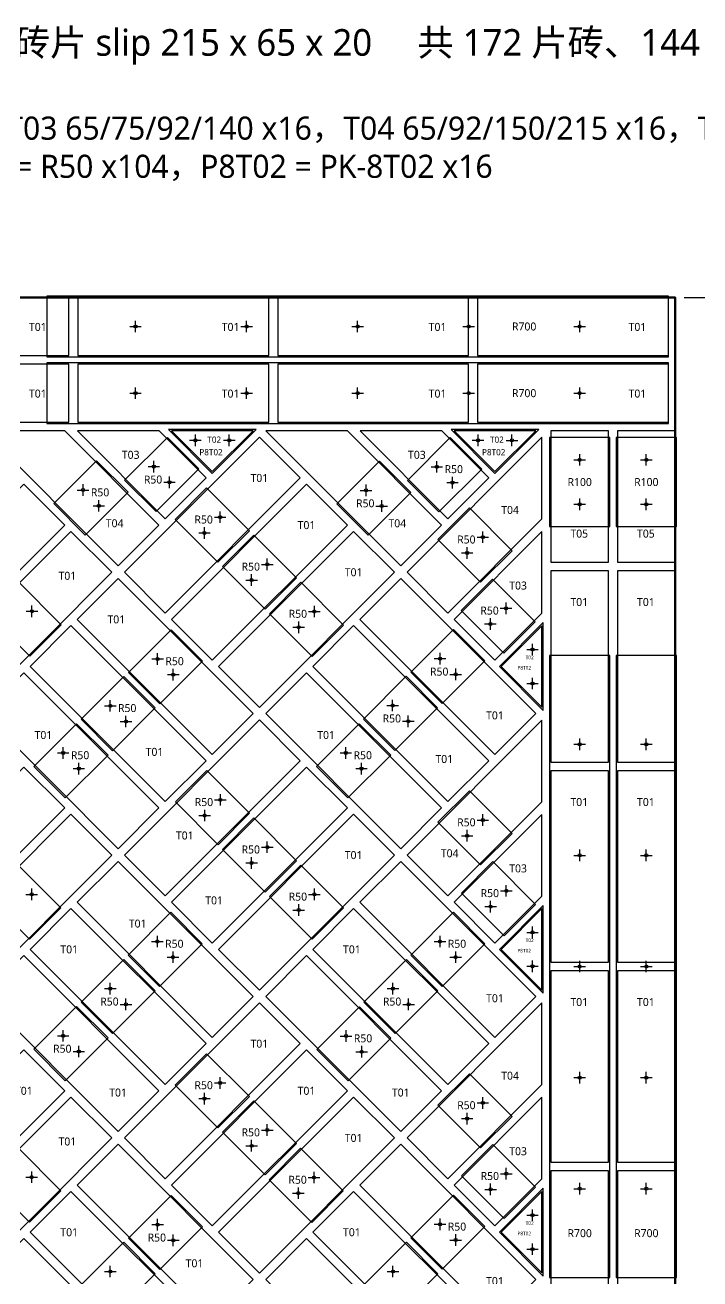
# Model space of a CAD drawing. Header units: millimetres. Extents: x -190 to 7814, y -8952 to 208.
# Drawn here: x 3413 to 4173, y -8161 to -6750 of the extents above; entities that cross this region are included whole.
import ezdxf
from ezdxf.enums import TextEntityAlignment as Align

# ---------------------------------------------------------------- set-up
doc = ezdxf.new("R2010")
doc.units = ezdxf.units.MM
for name, color, linetype in [('BOARD', 7, 'Continuous'), ('DIM', 8, 'Continuous'), ('P8_CLIP', 5, 'Continuous'), ('P8_HOLE', 1, 'Continuous'), ('P8_SLIP', 7, 'Continuous'), ('P8_TXT_B', 7, 'Continuous'), ('P8_TXT_C', 5, 'Continuous'), ('TITLE', 7, 'Continuous')]:
    doc.layers.add(name, color=color, linetype=linetype)
doc.styles.add('CN', font='msyh.ttc')
doc.dimstyles.new('MM', dxfattribs={"dimtxt": 34, "dimasz": 20, "dimexe": 12, "dimexo": 10, "dimgap": 8, "dimtad": 1, "dimdec": 1, "dimdsep": 46, "dimtxsty": 'CN', "dimcen": 2.5, "dimazin": 3, "dimtfac": 1, "dimtmove": 0, "dimatfit": 3})

msp = doc.modelspace()

# ---------------------------------------------------------------- linework, layer by layer
at = {"layer": 'BOARD', "lineweight": 50}
msp.add_lwpolyline([(2572.5, -8629.5), (4145, -8629.5), (4145, -7057), (2572.5, -7057)], close=True, dxfattribs=at)
at = {"layer": 'P8_CLIP'}
for points in [[(3437.5, -7123.5), (4137.5, -7123.5), (4137.5, -7055.5), (3437.5, -7055.5)], [(3437.5, -7198.5), (4137.5, -7198.5), (4137.5, -7130.5), (3437.5, -7130.5)], [(3574.48, -7205.5), (3623.92, -7254.94), (3673.35, -7205.5)], [(3892.68, -7205.5), (3942.11, -7254.94), (3991.55, -7205.5)], [(3560.58, -7297.67), (3525.22, -7262.31), (3573.3, -7214.23), (3608.66, -7249.58)], [(3879.09, -7297.98), (3843.74, -7262.63), (3891.82, -7214.54), (3927.18, -7249.9)], [(4071.5, -7314.5), (4071.5, -7214.5), (4003.5, -7214.5), (4003.5, -7314.5)], [(4146.5, -7314.5), (4146.5, -7214.5), (4078.5, -7214.5), (4078.5, -7314.5)], [(3480.94, -7324.09), (3445.58, -7288.74), (3493.67, -7240.65), (3529.02, -7276.01)], [(3799.46, -7324.41), (3764.1, -7289.05), (3812.18, -7240.97), (3847.54, -7276.33)], [(3630.28, -7354.64), (3665.63, -7319.28), (3617.55, -7271.2), (3582.19, -7306.55)], [(3925.99, -7377.13), (3961.34, -7341.77), (3913.26, -7293.69), (3877.9, -7329.04)], [(3683.31, -7407.67), (3718.67, -7372.32), (3670.58, -7324.23), (3635.23, -7359.59)], [(3418.46, -7460.39), (3453.82, -7425.03), (3405.74, -7376.95), (3370.38, -7412.31)], [(3952.1, -7457.08), (3987.46, -7421.73), (3939.37, -7373.64), (3904.02, -7409)], [(3736.35, -7460.71), (3771.7, -7425.35), (3723.62, -7377.27), (3688.26, -7412.62)], [(3564.84, -7514.05), (3529.48, -7478.7), (3577.56, -7430.61), (3612.92, -7465.97)], [(3882.72, -7513.74), (3847.36, -7478.38), (3895.45, -7430.3), (3930.8, -7465.65)], [(3996.5, -7422.58), (3947.06, -7472.02), (3996.5, -7521.45)], [(4071.5, -8159.5), (4071.5, -7459.5), (4003.5, -7459.5), (4003.5, -8159.5)], [(4146.5, -8159.5), (4146.5, -7459.5), (4078.5, -7459.5), (4078.5, -8159.5)], [(3511.48, -7566.77), (3476.13, -7531.42), (3524.21, -7483.33), (3559.57, -7518.69)], [(3829.37, -7566.46), (3794.01, -7531.1), (3842.09, -7483.02), (3877.45, -7518.37)], [(3458.45, -7619.8), (3423.1, -7584.45), (3471.18, -7536.37), (3506.53, -7571.72)], [(3776.65, -7619.8), (3741.3, -7584.45), (3789.38, -7536.37), (3824.73, -7571.72)], [(3630.59, -7672.52), (3665.95, -7637.16), (3617.87, -7589.08), (3582.51, -7624.44)], [(3925.99, -7695.32), (3961.34, -7659.97), (3913.26, -7611.89), (3877.91, -7647.24)], [(3683.31, -7725.87), (3718.67, -7690.52), (3670.58, -7642.43), (3635.23, -7677.79)], [(3418.15, -7778.9), (3453.5, -7743.55), (3405.42, -7695.47), (3370.07, -7730.82)], [(3736.35, -7778.9), (3771.7, -7743.55), (3723.62, -7695.47), (3688.26, -7730.82)], [(3952.42, -7774.96), (3987.77, -7739.61), (3939.69, -7691.52), (3904.33, -7726.88)], [(3996.5, -7740.78), (3947.06, -7790.22), (3996.5, -7839.65)], [(3564.52, -7831.93), (3529.17, -7796.58), (3577.25, -7748.5), (3612.6, -7783.85)], [(3882.72, -7831.93), (3847.36, -7796.58), (3895.45, -7748.5), (3930.8, -7783.85)], [(3511.48, -7884.97), (3476.13, -7849.61), (3524.21, -7801.53), (3559.57, -7836.89)], [(3829.68, -7884.97), (3794.33, -7849.61), (3842.41, -7801.53), (3877.77, -7836.89)], [(3458.45, -7938), (3423.1, -7902.65), (3471.18, -7854.57), (3506.53, -7889.92)], [(3776.97, -7938.32), (3741.61, -7902.96), (3789.69, -7854.88), (3825.05, -7890.24)], [(3630.28, -7991.03), (3665.63, -7955.68), (3617.55, -7907.6), (3582.2, -7942.95)], [(3925.99, -8013.52), (3961.35, -7978.17), (3913.26, -7930.08), (3877.91, -7965.44)], [(3683.31, -8044.07), (3718.67, -8008.71), (3670.58, -7960.63), (3635.23, -7995.98)], [(3952.42, -8093.16), (3987.77, -8057.8), (3939.69, -8009.72), (3904.33, -8045.08)], [(3418.15, -8097.1), (3453.5, -8061.75), (3405.42, -8013.67), (3370.07, -8049.02)], [(3736.03, -8097.42), (3771.39, -8062.06), (3723.3, -8013.98), (3687.95, -8049.34)], [(3564.84, -8150.45), (3529.48, -8115.09), (3577.56, -8067.01), (3612.92, -8102.37)], [(3882.72, -8150.13), (3847.36, -8114.78), (3895.45, -8066.69), (3930.8, -8102.05)], [(3996.5, -8058.98), (3947.06, -8108.42), (3996.5, -8157.85)], [(3511.48, -8203.17), (3476.13, -8167.81), (3524.21, -8119.73), (3559.57, -8155.08)], [(3829.68, -8203.17), (3794.33, -8167.81), (3842.41, -8119.73), (3877.77, -8155.08)]]:
    msp.add_lwpolyline(points, close=True, dxfattribs=at)
at = {"layer": 'P8_HOLE'}
for p, q in [((3531, -7089.5), (3544, -7089.5)), ((3537.5, -7096), (3537.5, -7083)), ((3656, -7089.5), (3669, -7089.5)), ((3662.5, -7096), (3662.5, -7083)), ((3781, -7089.5), (3794, -7089.5)), ((3787.5, -7096), (3787.5, -7083)), ((3906, -7089.5), (3919, -7089.5)), ((3912.5, -7096), (3912.5, -7083)), ((4031, -7089.5), (4044, -7089.5)), ((4037.5, -7096), (4037.5, -7083)), ((3531, -7164.5), (3544, -7164.5)), ((3537.5, -7171), (3537.5, -7158)), ((3656, -7164.5), (3669, -7164.5)), ((3662.5, -7171), (3662.5, -7158)), ((3781, -7164.5), (3794, -7164.5)), ((3787.5, -7171), (3787.5, -7158)), ((3906, -7164.5), (3919, -7164.5)), ((3912.5, -7171), (3912.5, -7158)), ((4031, -7164.5), (4044, -7164.5)), ((4037.5, -7171), (4037.5, -7158)), ((3598.32, -7217.58), (3611.32, -7217.58)), ((3604.82, -7224.08), (3604.82, -7211.08)), ((3636.51, -7217.58), (3649.51, -7217.58)), ((3643.01, -7224.08), (3643.01, -7211.08)), ((3916.52, -7217.58), (3929.52, -7217.58)), ((3923.02, -7224.08), (3923.02, -7211.08)), ((3954.7, -7217.59), (3967.7, -7217.59)), ((3961.2, -7224.09), (3961.2, -7211.09)), ((4037.5, -7246), (4037.5, -7233)), ((4112.5, -7246), (4112.5, -7233)), ((3551.6, -7247.11), (3564.6, -7247.11)), ((3558.1, -7253.61), (3558.1, -7240.61)), ((3870.12, -7247.42), (3883.12, -7247.42)), ((3876.62, -7253.92), (3876.62, -7240.92)), ((4031, -7239.5), (4044, -7239.5)), ((4106, -7239.5), (4119, -7239.5)), ((3575.78, -7271.29), (3575.78, -7258.29)), ((3894.3, -7271.6), (3894.3, -7258.6)), ((3471.96, -7273.53), (3484.96, -7273.53)), ((3478.46, -7280.03), (3478.46, -7267.03)), ((3569.28, -7264.79), (3582.28, -7264.79)), ((3790.48, -7273.85), (3803.48, -7273.85)), ((3796.98, -7280.35), (3796.98, -7267.35)), ((3887.8, -7265.1), (3900.8, -7265.1)), ((3489.64, -7291.21), (3502.64, -7291.21)), ((3496.14, -7297.71), (3496.14, -7284.71)), ((3808.16, -7291.53), (3821.16, -7291.53)), ((3814.66, -7298.03), (3814.66, -7285.03)), ((4031, -7289.5), (4044, -7289.5)), ((4037.5, -7296), (4037.5, -7283)), ((4106, -7289.5), (4119, -7289.5)), ((4112.5, -7296), (4112.5, -7283)), ((3626.25, -7304.08), (3639.25, -7304.08)), ((3632.75, -7310.58), (3632.75, -7297.58)), ((3615.07, -7328.26), (3615.07, -7315.26)), ((3928.46, -7333.07), (3928.46, -7320.07)), ((3608.57, -7321.76), (3621.57, -7321.76)), ((3921.96, -7326.57), (3934.96, -7326.57)), ((3904.28, -7344.25), (3917.28, -7344.25)), ((3910.78, -7350.75), (3910.78, -7337.75)), ((3679.29, -7357.11), (3692.29, -7357.11)), ((3685.79, -7363.61), (3685.79, -7350.61)), ((3661.61, -7374.79), (3674.61, -7374.79)), ((3668.11, -7381.29), (3668.11, -7368.29)), ((3420.94, -7416.33), (3420.94, -7403.33)), ((3738.82, -7416.65), (3738.82, -7403.65)), ((3954.58, -7413.02), (3954.58, -7400.02)), ((3414.44, -7409.83), (3427.44, -7409.83)), ((3732.32, -7410.15), (3745.32, -7410.15)), ((3936.9, -7430.7), (3936.9, -7417.7)), ((3948.08, -7406.52), (3961.08, -7406.52)), ((3714.64, -7427.83), (3727.64, -7427.83)), ((3721.14, -7434.33), (3721.14, -7421.33)), ((3930.4, -7424.2), (3943.4, -7424.2)), ((3984.42, -7459.42), (3984.42, -7446.42)), ((3562.36, -7469.99), (3562.36, -7456.99)), ((3880.24, -7469.68), (3880.24, -7456.68)), ((3977.92, -7452.92), (3990.92, -7452.92)), ((3555.86, -7463.49), (3568.86, -7463.49)), ((3580.04, -7487.67), (3580.04, -7474.67)), ((3873.74, -7463.18), (3886.74, -7463.18)), ((3897.92, -7487.36), (3897.92, -7474.36)), ((3573.54, -7481.17), (3586.54, -7481.17)), ((3891.42, -7480.86), (3904.42, -7480.86)), ((3984.42, -7497.61), (3984.42, -7484.61)), ((3977.92, -7491.11), (3990.92, -7491.11)), ((3502.51, -7516.21), (3515.51, -7516.21)), ((3509.01, -7522.71), (3509.01, -7509.71)), ((3820.39, -7515.9), (3833.39, -7515.9)), ((3826.89, -7522.4), (3826.89, -7509.4)), ((3526.69, -7540.39), (3526.69, -7527.39)), ((3844.57, -7540.08), (3844.57, -7527.08)), ((3520.19, -7533.89), (3533.19, -7533.89)), ((3838.07, -7533.58), (3851.07, -7533.58)), ((4031, -7559.5), (4044, -7559.5)), ((4037.5, -7566), (4037.5, -7553)), ((4106, -7559.5), (4119, -7559.5)), ((4112.5, -7566), (4112.5, -7553)), ((3449.48, -7569.25), (3462.48, -7569.25)), ((3455.98, -7575.75), (3455.98, -7562.75)), ((3767.68, -7569.25), (3780.68, -7569.25)), ((3774.18, -7575.75), (3774.18, -7562.75)), ((3467.15, -7586.92), (3480.15, -7586.92)), ((3473.65, -7593.42), (3473.65, -7580.42)), ((3785.35, -7586.92), (3798.35, -7586.92)), ((3791.85, -7593.42), (3791.85, -7580.42)), ((3633.07, -7628.46), (3633.07, -7615.46)), ((3626.57, -7621.96), (3639.57, -7621.96)), ((3608.89, -7639.64), (3621.89, -7639.64)), ((3615.39, -7646.14), (3615.39, -7633.14)), ((3921.96, -7644.77), (3934.96, -7644.77)), ((3928.46, -7651.27), (3928.46, -7638.27)), ((3910.79, -7668.94), (3910.79, -7655.94)), ((3685.79, -7681.81), (3685.79, -7668.81)), ((3904.29, -7662.44), (3917.29, -7662.44)), ((3668.11, -7699.49), (3668.11, -7686.49)), ((3679.29, -7675.31), (3692.29, -7675.31)), ((4031, -7684.5), (4044, -7684.5)), ((4037.5, -7691), (4037.5, -7678)), ((4106, -7684.5), (4119, -7684.5)), ((4112.5, -7691), (4112.5, -7678)), ((3661.61, -7692.99), (3674.61, -7692.99)), ((3414.12, -7728.35), (3427.12, -7728.35)), ((3420.62, -7734.85), (3420.62, -7721.85)), ((3732.32, -7728.35), (3745.32, -7728.35)), ((3738.82, -7734.85), (3738.82, -7721.85)), ((3948.39, -7724.4), (3961.39, -7724.4)), ((3954.89, -7730.9), (3954.89, -7717.9)), ((3721.14, -7752.52), (3721.14, -7739.52)), ((3930.71, -7742.08), (3943.71, -7742.08)), ((3937.21, -7748.58), (3937.21, -7735.58)), ((3714.64, -7746.02), (3727.64, -7746.02)), ((3977.92, -7771.12), (3990.92, -7771.12)), ((3984.42, -7777.62), (3984.42, -7764.62)), ((3555.55, -7781.38), (3568.55, -7781.38)), ((3562.05, -7787.88), (3562.05, -7774.88)), ((3873.75, -7781.37), (3886.75, -7781.37)), ((3880.25, -7787.87), (3880.25, -7774.87)), ((3573.22, -7799.05), (3586.22, -7799.05)), ((3579.72, -7805.55), (3579.72, -7792.55)), ((3891.42, -7799.06), (3904.42, -7799.06)), ((3897.92, -7805.56), (3897.92, -7792.56)), ((3977.92, -7809.31), (3990.92, -7809.31)), ((3984.42, -7815.81), (3984.42, -7802.81)), ((4031, -7809.5), (4044, -7809.5)), ((4037.5, -7816), (4037.5, -7803)), ((4106, -7809.5), (4119, -7809.5)), ((4112.5, -7816), (4112.5, -7803)), ((3509.01, -7840.91), (3509.01, -7827.91)), ((3827.21, -7840.91), (3827.21, -7827.91)), ((3502.51, -7834.41), (3515.51, -7834.41)), ((3820.71, -7834.41), (3833.71, -7834.41)), ((3520.19, -7852.09), (3533.19, -7852.09)), ((3526.69, -7858.59), (3526.69, -7845.59)), ((3838.39, -7852.09), (3851.39, -7852.09)), ((3844.89, -7858.59), (3844.89, -7845.59)), ((3455.98, -7893.95), (3455.98, -7880.95)), ((3774.49, -7894.26), (3774.49, -7881.26)), ((3449.48, -7887.45), (3462.48, -7887.45)), ((3473.65, -7911.62), (3473.65, -7898.62)), ((3767.99, -7887.76), (3780.99, -7887.76)), ((3792.17, -7911.94), (3792.17, -7898.94)), ((3467.15, -7905.12), (3480.15, -7905.12)), ((3785.67, -7905.44), (3798.67, -7905.44)), ((3626.25, -7940.48), (3639.25, -7940.48)), ((3632.75, -7946.98), (3632.75, -7933.98)), ((4031, -7934.5), (4044, -7934.5)), ((4037.5, -7941), (4037.5, -7928)), ((4106, -7934.5), (4119, -7934.5)), ((4112.5, -7941), (4112.5, -7928)), ((3615.08, -7964.65), (3615.08, -7951.65)), ((3608.58, -7958.15), (3621.58, -7958.15)), ((3921.97, -7962.96), (3934.97, -7962.96)), ((3928.47, -7969.46), (3928.47, -7956.46)), ((3904.29, -7980.64), (3917.29, -7980.64)), ((3910.79, -7987.14), (3910.79, -7974.14)), ((3679.29, -7993.51), (3692.29, -7993.51)), ((3685.79, -8000.01), (3685.79, -7987.01)), ((3661.61, -8011.19), (3674.61, -8011.19)), ((3668.11, -8017.69), (3668.11, -8004.69)), ((3420.62, -8053.05), (3420.62, -8040.05)), ((3954.89, -8049.1), (3954.89, -8036.1)), ((3414.12, -8046.55), (3427.12, -8046.55)), ((3732.01, -8046.86), (3745.01, -8046.86)), ((3738.51, -8053.36), (3738.51, -8040.36)), ((3937.21, -8066.78), (3937.21, -8053.78)), ((3948.39, -8042.6), (3961.39, -8042.6)), ((4037.5, -8066), (4037.5, -8053)), ((4112.5, -8066), (4112.5, -8053)), ((3714.33, -8064.54), (3727.33, -8064.54)), ((3720.83, -8071.04), (3720.83, -8058.04)), ((3930.71, -8060.28), (3943.71, -8060.28)), ((4031, -8059.5), (4044, -8059.5)), ((4106, -8059.5), (4119, -8059.5)), ((3562.36, -8106.39), (3562.36, -8093.39)), ((3880.24, -8106.07), (3880.24, -8093.07)), ((3977.92, -8089.32), (3990.92, -8089.32)), ((3984.42, -8095.82), (3984.42, -8082.82)), ((3555.86, -8099.89), (3568.86, -8099.89)), ((3873.74, -8099.57), (3886.74, -8099.57)), ((3573.54, -8117.57), (3586.54, -8117.57)), ((3580.04, -8124.07), (3580.04, -8111.07)), ((3891.42, -8117.25), (3904.42, -8117.25)), ((3897.92, -8123.75), (3897.92, -8110.75)), ((3984.42, -8134.01), (3984.42, -8121.01)), ((3977.92, -8127.51), (3990.92, -8127.51)), ((3502.51, -8152.61), (3515.51, -8152.61)), ((3509.01, -8159.11), (3509.01, -8146.11)), ((3820.71, -8152.61), (3833.71, -8152.61)), ((3827.21, -8159.11), (3827.21, -8146.11))]:
    msp.add_line(p, q, dxfattribs=at)
for centre in [(3537.5, -7089.5), (3662.5, -7089.5), (3787.5, -7089.5), (3912.5, -7089.5), (4037.5, -7089.5), (3537.5, -7164.5), (3662.5, -7164.5), (3787.5, -7164.5), (3912.5, -7164.5), (4037.5, -7164.5), (3604.82, -7217.58), (3643.01, -7217.58), (3923.02, -7217.58), (3961.2, -7217.59), (3558.1, -7247.11), (3876.62, -7247.42), (4037.5, -7239.5), (4112.5, -7239.5), (3575.78, -7264.79), (3894.3, -7265.1), (3478.46, -7273.53), (3796.98, -7273.85), (3496.14, -7291.21), (3814.66, -7291.53), (4037.5, -7289.5), (4112.5, -7289.5), (3632.75, -7304.08), (3615.07, -7321.76), (3928.46, -7326.57), (3910.78, -7344.25), (3685.79, -7357.11), (3668.11, -7374.79), (3954.58, -7406.52), (3420.94, -7409.83), (3738.82, -7410.15), (3721.14, -7427.83), (3936.9, -7424.2), (3562.36, -7463.49), (3880.24, -7463.18), (3984.42, -7452.92), (3580.04, -7481.17), (3897.92, -7480.86), (3984.42, -7491.11), (3509.01, -7516.21), (3826.89, -7515.9), (3526.69, -7533.89), (3844.57, -7533.58), (4037.5, -7559.5), (4112.5, -7559.5), (3455.98, -7569.25), (3774.18, -7569.25), (3473.65, -7586.92), (3791.85, -7586.92), (3633.07, -7621.96), (3615.39, -7639.64), (3928.46, -7644.77), (3910.79, -7662.44), (3685.79, -7675.31), (4037.5, -7684.5), (4112.5, -7684.5), (3668.11, -7692.99), (3420.62, -7728.35), (3738.82, -7728.35), (3954.89, -7724.4), (3937.21, -7742.08), (3721.14, -7746.02), (3984.42, -7771.12), (3562.05, -7781.38), (3880.25, -7781.37), (3579.72, -7799.05), (3897.92, -7799.06), (3984.42, -7809.31), (4037.5, -7809.5), (4112.5, -7809.5), (3509.01, -7834.41), (3827.21, -7834.41), (3526.69, -7852.09), (3844.89, -7852.09), (3455.98, -7887.45), (3774.49, -7887.76), (3473.65, -7905.12), (3792.17, -7905.44), (3632.75, -7940.48), (4037.5, -7934.5), (4112.5, -7934.5), (3615.08, -7958.15), (3928.47, -7962.96), (3910.79, -7980.64), (3685.79, -7993.51), (3668.11, -8011.19), (3420.62, -8046.55), (3738.51, -8046.86), (3954.89, -8042.6), (3720.83, -8064.54), (3937.21, -8060.28), (4037.5, -8059.5), (4112.5, -8059.5), (3984.42, -8089.32), (3562.36, -8099.89), (3880.24, -8099.57), (3580.04, -8117.57), (3897.92, -8117.25), (3984.42, -8127.51), (3509.01, -8152.61), (3827.21, -8152.61)]:
    msp.add_circle(centre, 1.75, dxfattribs=at)
at = {"layer": 'P8_SLIP'}
for points in [[(3247.5, -7122), (3462.5, -7122), (3462.5, -7057), (3247.5, -7057)], [(3472.5, -7122), (3687.5, -7122), (3687.5, -7057), (3472.5, -7057)], [(3697.5, -7122), (3912.5, -7122), (3912.5, -7057), (3697.5, -7057)], [(3922.5, -7122), (4137.5, -7122), (4137.5, -7057), (3922.5, -7057)], [(3247.5, -7197), (3462.5, -7197), (3462.5, -7132), (3247.5, -7132)], [(3472.5, -7197), (3687.5, -7197), (3687.5, -7132), (3472.5, -7132)], [(3697.5, -7197), (3912.5, -7197), (3912.5, -7132), (3697.5, -7132)], [(3922.5, -7197), (4137.5, -7197), (4137.5, -7132), (3922.5, -7132)], [(3365.97, -7207), (3517.85, -7358.88), (3563.81, -7312.92), (3457.89, -7207)], [(3472.03, -7207), (3570.88, -7305.85), (3616.84, -7259.89), (3563.96, -7207)], [(3578.1, -7207), (3623.92, -7252.82), (3669.73, -7207)], [(3684.17, -7207), (3836.05, -7358.88), (3882.01, -7312.92), (3776.09, -7207)], [(3790.23, -7207), (3889.08, -7305.85), (3935.04, -7259.89), (3882.16, -7207)], [(3896.3, -7207), (3942.11, -7252.82), (3987.93, -7207)], [(4005, -7354.5), (4070, -7354.5), (4070, -7207), (4005, -7207)], [(4080, -7354.5), (4145, -7354.5), (4145, -7207), (4080, -7207)], [(3570.88, -7411.91), (3722.91, -7259.89), (3676.95, -7213.92), (3524.92, -7365.95)], [(3889.08, -7411.91), (3995, -7305.99), (3995, -7214.07), (3843.12, -7365.95)], [(3305.72, -7464.95), (3457.74, -7312.92), (3411.78, -7266.96), (3259.76, -7418.99)], [(3623.92, -7464.95), (3775.94, -7312.92), (3729.98, -7266.96), (3577.95, -7418.99)], [(3358.75, -7517.98), (3510.78, -7365.95), (3464.82, -7319.99), (3312.79, -7472.02)], [(3676.95, -7517.98), (3828.98, -7365.95), (3783.01, -7319.99), (3630.99, -7472.02)], [(3942.11, -7464.95), (3995, -7412.06), (3995, -7320.14), (3896.15, -7418.99)], [(3623.92, -7571.01), (3669.88, -7525.05), (3517.85, -7373.02), (3471.89, -7418.99)], [(3942.11, -7571.01), (3988.08, -7525.05), (3836.05, -7373.02), (3790.09, -7418.99)], [(4005, -7579.5), (4070, -7579.5), (4070, -7364.5), (4005, -7364.5)], [(4080, -7579.5), (4145, -7579.5), (4145, -7364.5), (4080, -7364.5)], [(3570.88, -7624.05), (3616.84, -7578.08), (3464.82, -7426.06), (3418.85, -7472.02)], [(3889.08, -7624.05), (3935.04, -7578.08), (3783.01, -7426.06), (3737.05, -7472.02)], [(3995, -7517.83), (3995, -7426.2), (3949.18, -7472.02)], [(3517.85, -7677.08), (3563.81, -7631.12), (3411.78, -7479.09), (3365.82, -7525.05)], [(3836.05, -7677.08), (3882.01, -7631.12), (3729.98, -7479.09), (3684.02, -7525.05)], [(3570.88, -7730.11), (3722.91, -7578.08), (3676.95, -7532.12), (3524.92, -7684.15)], [(3889.08, -7730.11), (3995, -7624.19), (3995, -7532.27), (3843.12, -7684.15)], [(3305.72, -7783.15), (3457.74, -7631.12), (3411.78, -7585.16), (3259.76, -7737.18)], [(3623.92, -7783.15), (3775.94, -7631.12), (3729.98, -7585.16), (3577.95, -7737.18)], [(4005, -7804.5), (4070, -7804.5), (4070, -7589.5), (4005, -7589.5)], [(4080, -7804.5), (4145, -7804.5), (4145, -7589.5), (4080, -7589.5)], [(3358.75, -7836.18), (3510.78, -7684.15), (3464.82, -7638.19), (3312.79, -7790.22)], [(3676.95, -7836.18), (3828.98, -7684.15), (3783.01, -7638.19), (3630.99, -7790.22)], [(3942.11, -7783.15), (3995, -7730.26), (3995, -7638.34), (3896.15, -7737.18)], [(3623.92, -7889.21), (3669.88, -7843.25), (3517.85, -7691.22), (3471.89, -7737.18)], [(3942.11, -7889.21), (3988.08, -7843.25), (3836.05, -7691.22), (3790.09, -7737.18)], [(3570.88, -7942.24), (3616.84, -7896.28), (3464.82, -7744.26), (3418.85, -7790.22)], [(3889.08, -7942.24), (3935.04, -7896.28), (3783.01, -7744.26), (3737.05, -7790.22)], [(3995, -7836.03), (3995, -7744.4), (3949.18, -7790.22)], [(3517.85, -7995.28), (3563.81, -7949.32), (3411.78, -7797.29), (3365.82, -7843.25)], [(3836.05, -7995.28), (3882.01, -7949.32), (3729.98, -7797.29), (3684.02, -7843.25)], [(4005, -8029.5), (4070, -8029.5), (4070, -7814.5), (4005, -7814.5)], [(4080, -8029.5), (4145, -8029.5), (4145, -7814.5), (4080, -7814.5)], [(3570.88, -8048.31), (3722.91, -7896.28), (3676.95, -7850.32), (3524.92, -8002.35)], [(3889.08, -8048.31), (3995, -7942.39), (3995, -7850.47), (3843.12, -8002.35)], [(3305.72, -8101.34), (3457.74, -7949.32), (3411.78, -7903.35), (3259.76, -8055.38)], [(3623.92, -8101.34), (3775.94, -7949.32), (3729.98, -7903.35), (3577.95, -8055.38)], [(3358.75, -8154.38), (3510.78, -8002.35), (3464.82, -7956.39), (3312.79, -8108.42)], [(3676.95, -8154.38), (3828.98, -8002.35), (3783.01, -7956.39), (3630.99, -8108.42)], [(3942.11, -8101.34), (3995, -8048.46), (3995, -7956.53), (3896.15, -8055.38)], [(3623.92, -8207.41), (3669.88, -8161.45), (3517.85, -8009.42), (3471.89, -8055.38)], [(3942.11, -8207.41), (3988.08, -8161.45), (3836.05, -8009.42), (3790.09, -8055.38)], [(4005, -8254.5), (4070, -8254.5), (4070, -8039.5), (4005, -8039.5)], [(4080, -8254.5), (4145, -8254.5), (4145, -8039.5), (4080, -8039.5)], [(3570.88, -8260.44), (3616.84, -8214.48), (3464.82, -8062.45), (3418.85, -8108.42)], [(3889.08, -8260.44), (3935.04, -8214.48), (3783.01, -8062.45), (3737.05, -8108.42)], [(3995, -8154.23), (3995, -8062.6), (3949.18, -8108.42)], [(3517.85, -8313.48), (3563.81, -8267.51), (3411.78, -8115.49), (3365.82, -8161.45)], [(3836.05, -8313.48), (3882.01, -8267.51), (3729.98, -8115.49), (3684.02, -8161.45)]]:
    msp.add_lwpolyline(points, close=True, dxfattribs=at)

# ---------------------------------------------------------------- texts
at = {"layer": 'P8_TXT_B', "style": 'CN'}
for s, height, p in [('T01', 9, (3427.5, -7090)), ('T01', 9, (3644.5, -7090)), ('T01', 9, (3877.5, -7090)), ('T01', 9, (4102.5, -7090)), ('T01', 9, (3427.5, -7165)), ('T01', 9, (3644.5, -7165)), ('T01', 9, (3877.5, -7165)), ('T01', 9, (4102.5, -7165)), ('T02', 7, (3626.1, -7216.82)), ('T02', 7, (3944.3, -7216.82)), ('T03', 9, (3532.03, -7233.85)), ('T03', 9, (3854.23, -7233.85)), ('T01', 9, (3676.92, -7259.91)), ('T04', 9, (3959.12, -7295.91)), ('T04', 9, (3513.97, -7310.88)), ('T04', 9, (3832.17, -7310.88)), ('T01', 9, (3729.95, -7312.95)), ('T05', 9, (4037, -7322.5)), ('T05', 9, (4112, -7322.5)), ('T01', 9, (3782.99, -7365.98)), ('T01', 9, (3460.79, -7369.98)), ('T03', 9, (3968.15, -7380.95)), ('T01', 9, (4037, -7399.5)), ('T01', 9, (4112, -7399.5)), ('T01', 9, (3515.89, -7419.01)), ('T02', 4, (3981.18, -7461.83)), ('T01', 9, (3942.09, -7527.01)), ('T01', 9, (3433.82, -7549.08)), ('T01', 9, (3752.02, -7549.08)), ('T01', 9, (3558.85, -7568.05)), ('T01', 9, (3885.05, -7576.05)), ('T01', 9, (4037, -7624.5)), ('T01', 9, (4112, -7624.5)), ('T01', 9, (3592.92, -7662.11)), ('T01', 9, (3782.99, -7684.18)), ('T04', 9, (3891.12, -7682.11)), ('T03', 9, (3968.15, -7699.15)), ('T01', 9, (3625.95, -7735.15)), ('T01', 9, (3539.89, -7761.21)), ('T01', 9, (3462.85, -7790.24)), ('T01', 9, (3781.05, -7790.24)), ('T02', 4, (3981.18, -7780.03)), ('T01', 9, (3942.09, -7845.21)), ('T01', 9, (4037, -7849.5)), ('T01', 9, (4112, -7849.5)), ('T01', 9, (3676.92, -7896.31)), ('T04', 9, (3959.12, -7932.31)), ('T01', 9, (3411.76, -7949.34)), ('T01', 9, (3517.82, -7951.28)), ('T01', 9, (3729.95, -7949.34)), ('T01', 9, (3836.02, -7951.28)), ('T01', 9, (3782.99, -8002.38)), ('T01', 9, (3460.79, -8006.38)), ('T03', 9, (3968.15, -8017.34)), ('T02', 4, (3981.18, -8098.23)), ('T01', 9, (3462.85, -8108.44)), ('T01', 9, (3781.05, -8108.44)), ('T01', 9, (3603.89, -8143.41)), ('T01', 9, (3942.09, -8163.41))]:
    msp.add_text(s, height=height, dxfattribs=at).set_placement(p, align=Align.MIDDLE_CENTER)
at = {"layer": 'P8_TXT_C', "style": 'CN'}
for s, height, p in [('R700', 9, (3975, -7089.5)), ('R700', 9, (3975, -7164.5)), ('P8T02', 7, (3622.48, -7230.94)), ('P8T02', 7, (3940.68, -7230.94)), ('R50', 9, (3895.74, -7249.98)), ('R50', 9, (3557.22, -7261.67)), ('R100', 9, (4037.5, -7264.5)), ('R100', 9, (4112.5, -7264.5)), ('R50', 9, (3497.58, -7276.09)), ('R50', 9, (3796.1, -7288.41)), ('R50', 9, (3614.19, -7306.64)), ('R50', 9, (3909.9, -7329.13)), ('R50', 9, (3667.23, -7359.67)), ('R50', 9, (3936.02, -7409.08)), ('R50', 9, (3720.26, -7412.71)), ('R50', 9, (3581.48, -7466.05)), ('R50', 9, (3879.36, -7477.74)), ('P8T02', 4, (3975.06, -7473.45)), ('R50', 9, (3528.13, -7518.77)), ('R50', 9, (3826.01, -7530.46)), ('R50', 9, (3475.1, -7571.8)), ('R50', 9, (3793.3, -7571.8)), ('R50', 9, (3614.51, -7624.52)), ('R50', 9, (3909.91, -7647.32)), ('R50', 9, (3667.23, -7677.87)), ('R50', 9, (3720.26, -7730.9)), ('R50', 9, (3936.33, -7726.96)), ('R50', 9, (3581.17, -7783.93)), ('R50', 9, (3899.36, -7783.93)), ('P8T02', 4, (3975.06, -7791.65)), ('R50', 9, (3508.13, -7848.97)), ('R50', 9, (3826.33, -7848.97)), ('R50', 9, (3455.1, -7902)), ('R50', 9, (3793.61, -7890.32)), ('R50', 9, (3614.2, -7943.03)), ('R50', 9, (3909.91, -7965.52)), ('R50', 9, (3667.23, -7996.07)), ('R50', 9, (3719.95, -8049.42)), ('R50', 9, (3936.33, -8045.16)), ('R50', 9, (3561.48, -8114.45)), ('R50', 9, (3899.36, -8102.13)), ('P8T02', 4, (3975.06, -8109.85)), ('R700', 9, (4037.5, -8109.5)), ('R700', 9, (4112.5, -8109.5))]:
    msp.add_text(s, height=height, dxfattribs=at).set_placement(p, align=Align.MIDDLE_CENTER)
at = {"layer": 'TITLE', "style": 'CN'}
for s, height, p in [('板面 board 1572.5 x 1572.5     灰缝 joint 10     砖片 slip 215 x 65 x 20     共 172 片砖、144 个卡扣     备料 order +15%: 198', 30, (2572.5, -6793.96)), ('砖型 bricks: T01 215 x 65 x120，T02 65/65/92 x16，T03 65/75/92/140 x16，T04 65/92/150/215 x16，T05 147.5 x 65 x4', 26, (2572.5, -6887.16)), ('卡扣 clips: R700 = R700 x12，R100 = R100 x12，R50 = R50 x104，P8T02 = PK-8T02 x16', 26, (2572.5, -6930.08))]:
    msp.add_text(s, height=height, dxfattribs=at).set_placement(p, align=Align.BOTTOM_LEFT)

# ---------------------------------------------------------------- dimensions: what is measured, and where the dimension line sits
at = {"layer": 'DIM'}
msp.add_linear_dim(base=(4335, -8629.5), p1=(4145, -8629.5), p2=(4145, -7057), angle=90, dimstyle='MM', dxfattribs=at).render()

doc.saveas('drawing.dxf')
